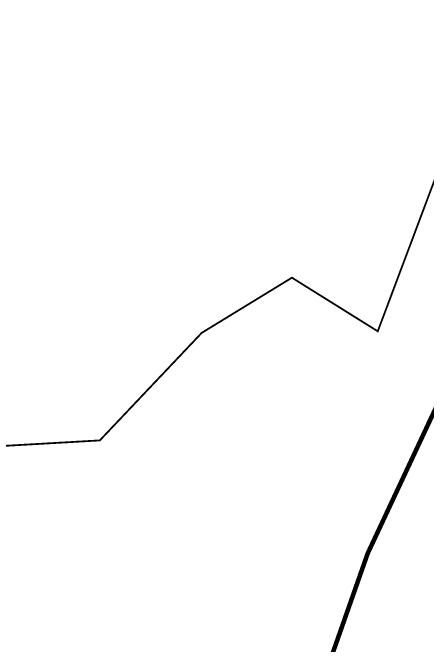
# Model space of a CAD drawing. Header units: metres. Extents: x 561401 to 594056, y 8460144 to 8508504.
# Drawn here: x 572319.4 to 572365, y 8463475.4 to 8463544.9 of the extents above; entities that cross this region are included whole.
import ezdxf

# ---------------------------------------------------------------- set-up
doc = ezdxf.new("R2010")
doc.units = ezdxf.units.M
doc.layers.add('1.1. DERECHO DE VIA', color=230, linetype='Continuous')
doc.layers.add('1.2. AFECTADOS BASE GRAFICA ESTATAL NO INSCRITO', color=30, linetype='Continuous')

msp = doc.modelspace()

# ---------------------------------------------------------------- linework, layer by layer
at = {"layer": '1.1. DERECHO DE VIA', "color": 230, "linetype": 'Continuous', "lineweight": 40, "ltscale": 0.2, "const_width": 0.5}
msp.add_lwpolyline([(572329.336, 8463231.377), (572326.589, 8463251.165), (572325.352, 8463271.117), (572324.677, 8463291.106), (572324.011, 8463311.095), (572323.345, 8463331.084), (572322.699, 8463351.073), (572323.321, 8463371.031), (572326.91, 8463390.626), (572332.739, 8463409.748), (572339.098, 8463428.71), (572345.458, 8463447.672), (572351.817, 8463466.634), (572358.439, 8463485.504), (572366.886, 8463503.561), (572377.601, 8463520.419), (572389.088, 8463536.791), (572400.578, 8463553.161)], dxfattribs=at)
at = {"layer": '1.2. AFECTADOS BASE GRAFICA ESTATAL NO INSCRITO', "color": 64, "linetype": 'Continuous', "lineweight": -3, "const_width": 0.2}
msp.add_lwpolyline([(572475.25, 8463386.522), (572469.759, 8463434.667), (572453.3, 8463475.459), (572442.095, 8463503.231), (572428.933, 8463520.34), (572424.226, 8463529.371), (572410.047, 8463539.567), (572401.479, 8463531.025), (572397.009, 8463533.103), (572397.009, 8463533.103), (572395.23, 8463534.125), (572391.955, 8463535.237), (572387.968, 8463534.804), (572374.729, 8463532.927), (572366.191, 8463527.635), (572362.739, 8463518.438), (572359.538, 8463509.908), (572350.112, 8463515.8), (572340.204, 8463509.732), (572329.017, 8463497.914), (572315.113, 8463497.116)], dxfattribs=at)

doc.saveas('drawing.dxf')
